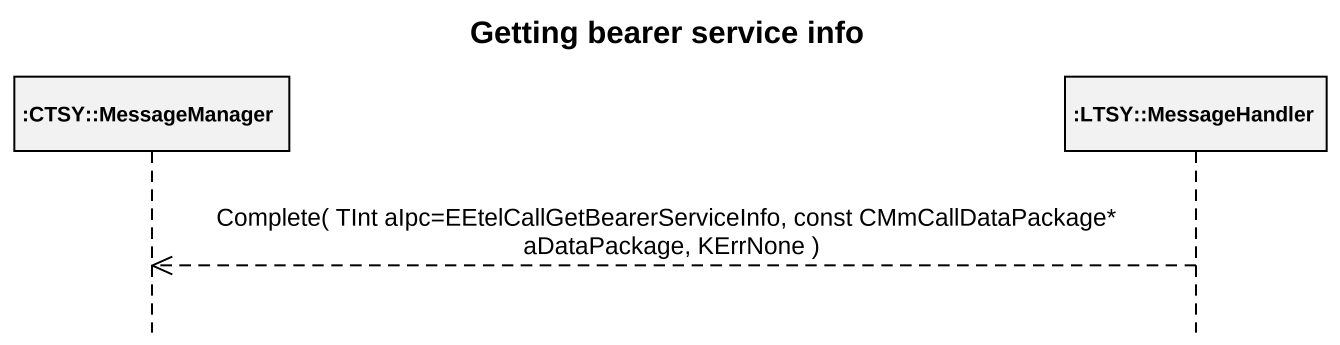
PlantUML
@startuml
title Getting bearer service info
hide footbox
participant ":CTSY::MessageManager" as CTSY_MessageManager
participant ":LTSY::MessageHandler" as LTSY_MessageHandler

LTSY_MessageHandler -->> CTSY_MessageManager : Complete( TInt aIpc=EEtelCallGetBearerServiceInfo, const CMmCallDataPackage* aDataPackage, KErrNone )
@enduml
